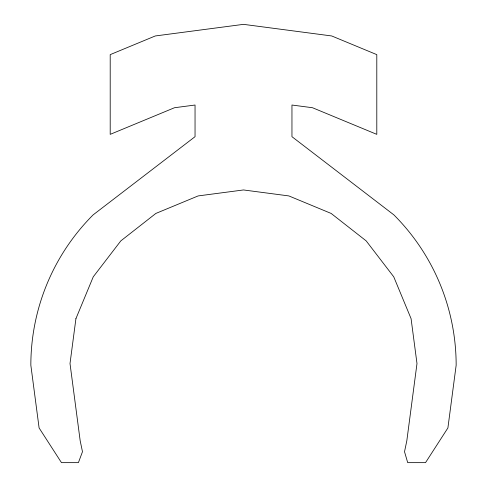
<?xml version="1.0" encoding="UTF-8"?>
<svg xmlns="http://www.w3.org/2000/svg" width="487" height="487" viewBox="0 0 487 487"><rect width="100%" height="100%" fill="white"/><g stroke="black" fill="none" stroke-linecap="round" stroke-linejoin="round"><path stroke-width="0.73" d="M75.923 318.656L70.012 363.558L80.185 440.814L82.48 451.729L78.401 462.65L61.478 462.65L39.1 427.945L30.845 365.244A212.655 212.655 0 0 1 93.133 214.877L195.043 136.683L195.043 105.028L174.498 107.73L110.202 134.363L110.202 54.635L155.268 35.965L243.5 24.35L331.732 35.965L376.798 54.635L376.798 134.363L312.502 107.73L291.957 105.028L291.957 136.683L393.867 214.877A212.655 212.655 0 0 1 456.155 365.244L447.9 427.945L425.522 462.65L407.71 462.65L404.52 451.729L406.815 440.814L416.988 363.558L411.077 318.656L393.746 276.811L366.175 240.882L331.148 213.44L288.87 195.926L243.5 189.954L198.13 195.926L155.852 213.44L120.825 240.882L93.254 276.811L75.923 318.656"/></g></svg>
